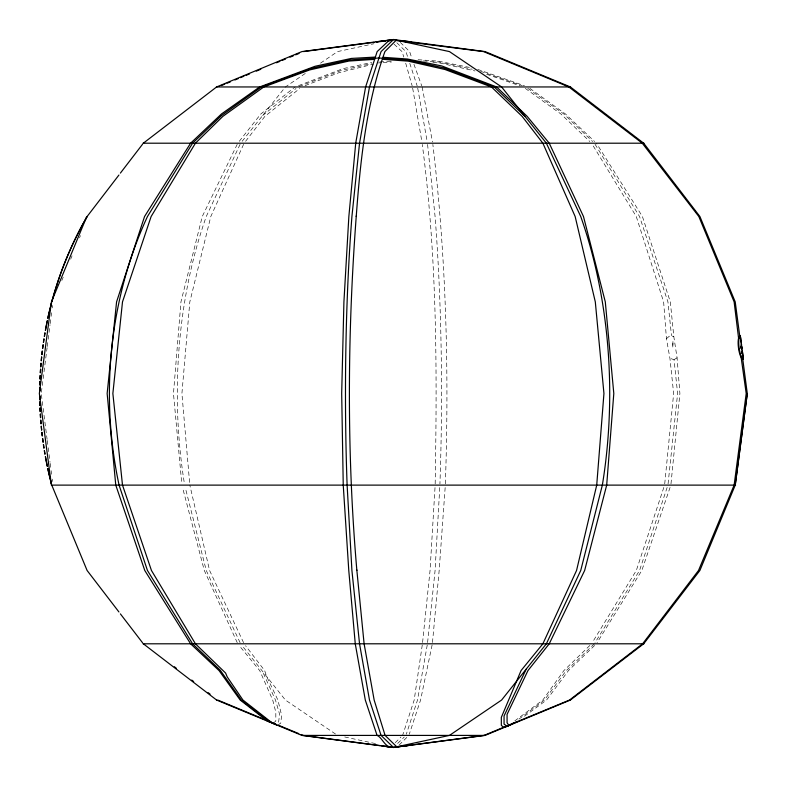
<?xml version="1.0" encoding="UTF-8"?>
<svg xmlns="http://www.w3.org/2000/svg" width="787" height="787" viewBox="0 0 787 787"><rect width="100%" height="100%" fill="white"/><g stroke="black" fill="none" stroke-linecap="round" stroke-linejoin="round"><path stroke-width="0.59" stroke-dasharray="3.94 2.95" d="M435.172 483.897C437.149 370.618 437.178 256.946 422.275 144.424M445.363 483.897C449.249 370.628 446.17 257.024 432.85 144.424M439.746 487.556L435.083 570.486L427.459 643.796M435.014 487.556L430.056 570.486L422.57 642.576M445.157 487.556L439.166 570.486L432.358 643.796M664.72 483.897L673.652 393.5L669.934 358.311L666.441 338.676L663.628 301.883L636.27 216.514L592.208 144.257M670.977 483.897L679.899 393.5L677.076 357.8L673.829 336.767L670.317 301.883L642.408 216.514L596.398 143.204M668.065 483.897L677.617 393.5L674.036 359.659L669.934 358.311M278.608 722.2L279.592 714.232L275.47 700.046L262.337 671.075M41.386 392.29L47.102 347.697M47.259 346.487L48.037 340.456M48.184 339.256L50.043 324.785M50.201 323.585L50.968 317.555M51.125 316.354L51.588 312.734M52.208 307.914L52.513 305.504M422.265 644.986L414.188 700.046L402.6 735.412M427.243 644.986L417.513 700.046L406.299 734.271M432.112 644.986L420.573 700.046L409.27 734.261M663.834 487.419L636.319 570.486L592.208 642.743M667.16 487.419L639.546 570.486L595.031 642.763M670.071 487.419L641.838 570.486L597.038 642.763M61.819 280.546L63.216 277.172M70.663 259.198L72.06 255.834M79.507 237.861L80.431 235.608M243.606 144.316L210.808 216.514L189.824 301.883L181.915 393.5L189.726 483.897M240.104 144.316L206.263 216.514A351.346 212.765 90 0 0 184.463 483.936M237.231 144.296L202.259 216.514L180.951 301.883L173.474 393.5L181.797 483.897M677.076 357.8L674.036 359.659M245.593 141.286L264.885 116.378L299.768 88.459M239.248 141.326L260.812 113.997L295.105 86.954M242.14 141.296L285.396 86.954L306.458 72.67M666.441 338.676L669.353 336.197L671.508 335.734L673.829 336.767M395.241 742.672L400.967 737.026M399.127 745.043L407.272 737.006M397.642 743.449L404.272 737.016M589.837 645.468L563.866 670.613L542.814 700.046L514.728 720.941M594.647 645.468L568.489 670.573L546.572 700.046L523.158 717.213M594.401 643.796L565.863 671.075L544.427 700.046L517.256 720.371M273.473 723.155L275.824 720.961L275.824 712.265L272.715 700.046L259.74 670.632L239.278 645.645M262.642 115.541L296.04 88.498M320.496 63.157L337.544 51.588L373.982 43.738M277.909 724.994L280.762 723.155L281.618 715.285L277.909 700.046L266.675 676.525L264.678 670.632L245.583 645.714M298.499 85.655L342.906 68.676L371.739 62.439M299.08 86.521L341.007 70.525L371.553 63.58M305.051 85.655L339.049 72.65L373.55 64.111M378.311 62.94L381.961 62.665M383.171 62.567L391.68 61.927M379.796 61.898L391.729 61.091M423.308 60.933L438.979 61.986L472.298 69.226M418.074 59.723L438.152 61.111L469.386 67.397M432.86 62.478L439.972 63.039L475.043 70.968M344.706 736.957L375.763 743.656M480.582 71.312L522.342 85.724M477.679 69.394L524.457 85.744M486.622 74.273L519.873 85.763M335.537 734.045L285.396 700.046L242.121 645.674M529.858 88.37L565.43 113.938L594.628 141.532M527.772 88.351L563.984 114.125L592.66 141.542M525.293 88.38L560.905 113.987L589.817 141.532M394.061 44.161L402.029 51.588L403.829 57.087M396.815 42.744L405.925 51.588L407.636 56.812M400.317 42.38L409.643 51.588L411.808 58.218M595.031 144.237L639.546 216.514L667.927 301.883L671.508 335.734M243.586 642.684L209.588 570.486L189.824 485.117M240.104 642.684L206.263 570.486L185.26 487.487M237.261 642.684L204.295 570.486L182.535 487.487M413.932 64.278L421.734 85.822M409.771 63.324L417.14 85.832M405.698 63.186L412.142 85.822M422.147 86.954L432.496 142.014M417.72 88.154L427.243 142.014M412.663 88.154L421.94 142.014M41.386 394.71L47.102 439.303M47.259 440.513L48.037 446.544M48.184 447.744L50.043 462.215M50.201 463.415L50.968 469.445M51.125 470.646L51.588 474.266M52.208 479.086L52.513 481.496M427.577 144.424L435.083 216.514A351.346 47.259 -90 0 1 439.923 483.936M672.954 341.469L672.767 347.697L672.954 341.469"/><path stroke-width="1.18" d="M356.275 215.933C347.401 333.954 346.634 452.525 356.865 570.486M216.592 700.046L301.923 735.412L393.5 747.473L397.897 746.529M356.236 216.514C360.338 160.794 366.162 104.573 384.902 51.588L396.028 40.373L398.074 40.511M570.388 700.046L643.677 643.796L699.879 570.486L735.235 485.117L747.276 393.5L742.466 356.944M735.235 485.117L747.296 393.5M742.308 350.638L743.39 359.177L741.777 357.465A11.716 3.05 82.2 0 1 739.18 338.036L740.341 336.049L741.561 344.942M740.951 346.733L741.708 346.457L741.836 347.333M86.796 216.514L51.421 301.883L39.35 393.5L51.421 485.117L735.579 485.117M526.178 669.166L504.064 715.944L504.064 724.129L507.143 726.234L514.344 722.623M87.111 216.514L118.926 175.039M120.391 173.11L142.604 144.169M741.777 357.465L741.157 357.544L742.003 358.744L743.39 359.177L740.341 336.049L738.57 338.115A11.716 3.05 82.2 0 0 741.157 357.544L746.204 393.5L734.133 485.117L698.522 570.486L642.615 643.796L569.513 700.046L484.005 735.412L402.649 746.184M391.198 746.676C385.551 748.093 381.774 736.986 377.071 735.412L365.306 700.046L355.262 643.796L348.779 570.486L343.24 485.117L341.686 393.5L343.919 301.883L348.857 216.514L355.714 143.204L365.611 86.954L377.16 51.588L388.08 41.367L393.5 39.527L485.087 51.588L570.408 86.954M143.323 143.204L216.612 86.954M517.472 721.413L510.576 724.817M216.592 86.954L301.933 51.588L393.5 39.527L396.451 40.167M381.213 745.712L393.5 747.473L485.067 735.412L507.713 726.008M221.422 85.557L224.797 84.16M227.04 83.235L230.414 81.838M234.92 79.979L238.294 78.582M240.537 77.647L243.911 76.25M246.164 75.326L249.538 73.929M256.287 71.135L260.792 69.276M276.532 62.763L279.906 61.366M282.159 60.432L285.533 59.035M290.029 57.176L293.403 55.779M295.656 54.854L299.03 53.457M507.143 726.234L570.408 700.046M504.565 727.316L509.287 725.417M739.18 338.036L738.57 338.115L734.133 301.883L698.826 216.514L642.261 143.204L568.863 86.954L483.543 51.588L395.94 40.462M303.526 51.588L368.247 43.088M739.731 336.128L740.341 336.049M740.006 338.076L740.626 337.997M742.328 355.675L742.948 355.596M742.525 357.18L742.771 359.256L743.39 359.177M376.127 41.819L387.43 40.442M397.671 746.932L393.5 747.473L381.075 735.412L369.487 700.046L359.541 643.796L351.917 570.486L347.116 485.117A351.346 47.259 -90 0 1 351.917 216.523L359.541 143.204L369.487 86.954L381.075 51.588L393.5 39.527L387.598 40.304L388.08 41.367M369.418 42.941L374.081 42.36M376.412 42.065L385.748 40.944M397.081 746.873L408.542 745.505M397.878 746.755L400.721 746.469M374.632 59.34L348.907 61.042L309.625 69.935L263.812 86.954L222.859 116.368L195.432 143.204L151.124 216.514L122.497 301.883L112.866 393.5L122.497 485.117L151.458 570.486L195.432 643.796L225.603 673.052L227.227 676.899L242.947 700.046L272.715 723.351L277.073 725.102M375.369 57.077L351.366 58.425L315.056 66.285L259.671 86.954L221.491 113.948L190.602 143.204L144.552 216.514L116.574 301.883L107.15 393.5L115.768 485.117L144.778 570.486L190.602 643.796L219.081 670.632L240.192 700.046L267.482 721.177L275.873 724.148L274.269 723.489M216.425 86.954L570.575 86.954M143.077 143.204L643.923 143.204M143.077 643.796L643.923 643.796M301.844 735.412L485.156 735.412M390.086 746.755L391.06 746.804M383.22 57.294L407.489 59.035L441.773 65.951L496.617 86.954L527.172 116.358L549.237 143.204L583.482 216.514L605.301 301.883L613.801 393.5L606.688 485.117L584.652 570.486L549.237 643.796L527.959 670.583L507.074 714.38L507.074 722.791L508.736 725.142M382.61 59.291L408.128 61.13L445.058 69.522L491.462 86.954L522.155 116.378L542.882 143.204L575.149 216.514L595.306 301.883L603.944 393.5L596.723 485.117L576.556 570.486L542.882 643.796L521.073 670.544L501.329 717.37L501.329 725.348L503.562 727.286M400.927 40.658L411.542 41.908M384.892 746.332L390.175 746.981M380.121 745.574L303.123 735.412L300.929 734.497M387.755 746.558L390.775 747.02M398.714 40.658L449.456 51.588L501.604 86.954L546.375 143.204L580.737 216.514A351.346 212.765 -90 0 1 602.35 485.117L580.737 570.486L546.375 643.796L501.604 700.046L449.456 735.412L396.746 746.794L385.099 735.412L374.159 700.056L364.106 643.796L356.816 569.916M279.001 725.447L298.735 733.592M217.802 700.066L273.473 723.155M269.941 722.2L241.324 700.046L220.222 670.199L192.599 643.796L147.454 570.486L119.073 485.117A351.346 279.592 -90 0 1 147.464 216.523L192.599 143.204L221.54 115.541L261.402 86.954L312.134 68.253L349.979 59.901L378.97 58.012L407.755 59.901L443.553 67.889L494.256 86.954L525.185 116.584M570.388 86.954L643.677 143.204L699.899 216.514L735.225 301.883L739.849 336.866M174.37 666.746L176.308 668.232M191.743 680.076L193.671 681.552M208.152 692.658L210.08 694.144M143.323 643.796L216.612 700.046M118.926 611.961L87.101 570.486L51.765 485.117M120.391 613.89L142.604 642.831M740.951 347.785C740.695 349.005 742.475 349.212 741.915 347.933M741.216 347.411C741.374 344.126 742.23 351.1 741.295 348.011M740.941 345.021L741.315 347.874M741.708 351.159L742.013 353.471M741.807 351.602L742.033 353.373M51.45 483.956A351.346 348.149 -90 0 1 47.771 468.629M47.259 466.248A351.346 348.149 -90 0 1 45.39 456.657M44.347 450.626A351.346 348.149 -90 0 0 44.957 454.247A351.838 349.143 -89.8 0 1 44.406 450.617M43.413 444.566A351.346 348.149 -90 0 0 43.964 448.206A351.838 349.143 -89.8 0 1 43.472 444.557M43.069 442.137A351.346 348.149 -90 0 1 42.587 438.497M41.859 432.407A351.346 348.149 -90 0 0 42.282 436.057A351.838 349.143 -89.8 0 1 41.918 432.397M41.603 429.968A351.346 348.149 -90 0 1 41.239 426.308M40.727 420.209A351.346 348.149 -90 0 0 41.022 423.868A351.838 349.143 -89.8 0 1 40.786 420.209M40.019 408.03A351.346 348.149 -90 0 0 40.186 411.68A351.838 349.143 -89.8 0 1 40.078 408.03M39.773 399.54A351.346 348.149 -90 0 1 39.734 395.91M39.734 391.09A351.346 348.149 -90 0 1 39.773 387.46M40.019 378.97A351.346 348.149 -90 0 1 40.196 375.32A351.838 349.143 -89.8 0 0 40.088 378.97M40.737 366.791A351.346 348.149 -90 0 1 41.032 363.132A351.838 349.143 -89.8 0 0 40.796 366.791M41.249 360.692A351.346 348.149 -90 0 1 41.613 357.032M41.868 354.593A351.346 348.149 -90 0 1 42.291 350.943A351.838 349.143 -89.8 0 0 41.927 354.603M42.596 348.503A351.346 348.149 -90 0 1 43.078 344.863M43.423 342.434A351.346 348.149 -90 0 1 43.974 338.794A351.838 349.143 -89.8 0 0 43.482 342.443M44.367 336.374A351.346 348.149 -90 0 1 44.977 332.753A351.838 349.143 -89.8 0 0 44.426 336.393M45.4 330.343A351.346 348.149 -90 0 1 47.279 320.752M51.47 303.054A351.346 348.149 -90 0 0 47.781 318.371A351.838 349.143 -89.8 0 1 51.529 303.074M51.775 301.883A351.346 348.149 -90 0 1 87.141 216.523A351.838 349.143 -89.8 0 0 51.834 301.903M51.509 483.936A351.838 349.143 -89.8 0 1 47.83 468.619M47.318 466.229A351.838 349.143 -89.8 0 1 45.449 456.647M43.128 442.127A351.838 349.143 -89.8 0 1 42.646 438.487M41.662 429.958A351.838 349.143 -89.8 0 1 41.298 426.298M39.832 399.54A351.838 349.143 -89.8 0 1 39.793 395.91M39.793 391.09A351.838 349.143 -89.8 0 1 39.842 387.46M41.308 360.702A351.838 349.143 -89.8 0 1 41.672 357.042M42.655 348.523A351.838 349.143 -89.8 0 1 43.137 344.873M45.459 330.353A351.838 349.143 -89.8 0 1 47.338 320.771M40.324 414.119A351.346 348.149 -90 0 0 40.55 417.769A351.838 349.143 -89.8 0 1 40.383 414.11M39.822 401.96A351.346 348.149 -90 0 0 39.93 405.6A351.838 349.143 -89.8 0 1 39.881 401.96M39.93 381.4A351.346 348.149 -90 0 0 39.822 385.04A351.838 349.143 -89.8 0 1 39.989 381.4M40.56 369.231A351.346 348.149 -90 0 0 40.324 372.881A351.838 349.143 -89.8 0 1 40.619 369.231"/></g></svg>
